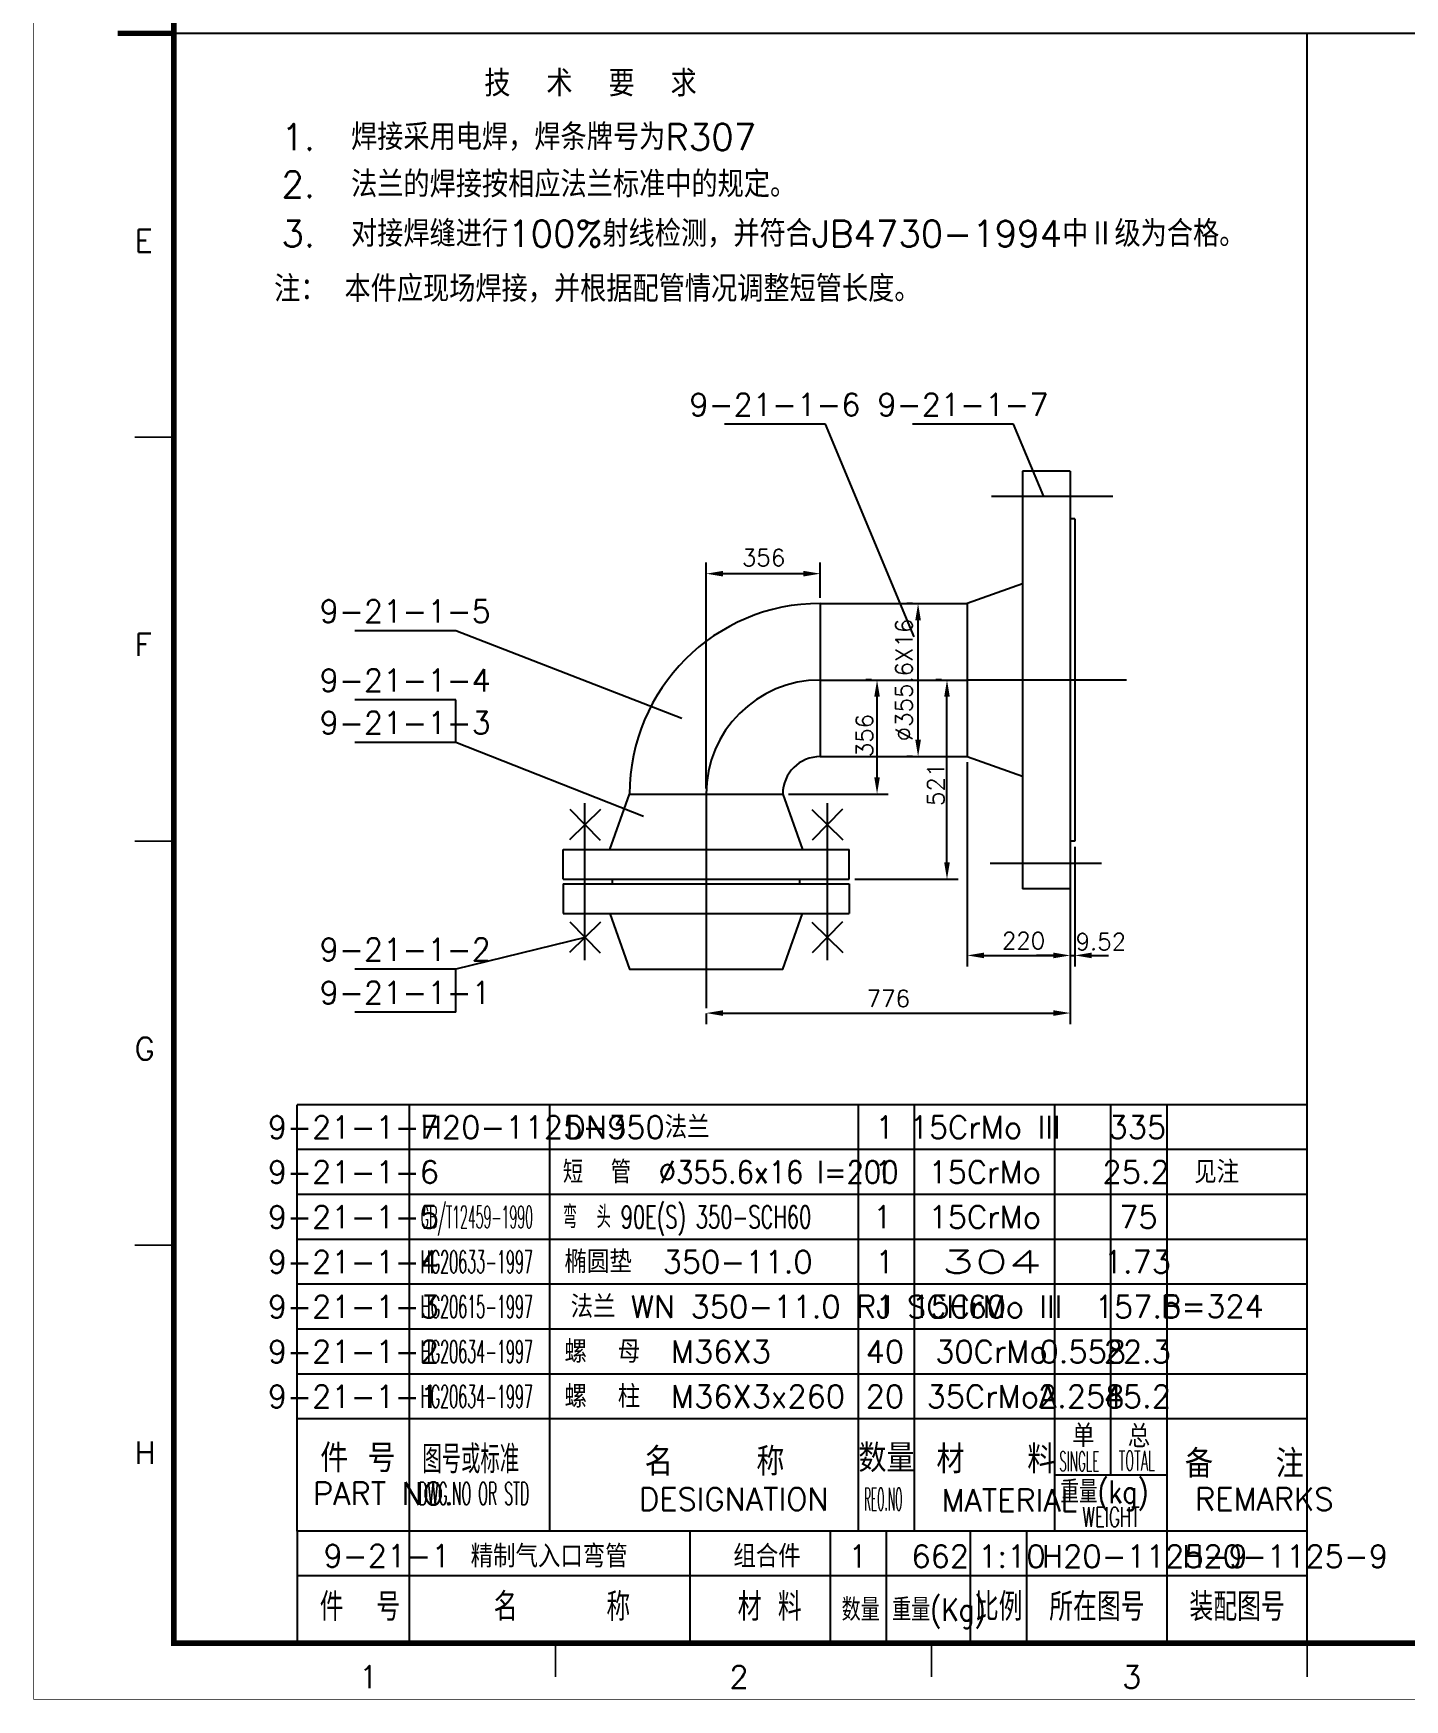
# Model space of a CAD drawing. Extents: x 49444 to 186655, y 41039 to 60167.
# Drawn here: x 173620 to 177286, y 47300 to 51755 of the extents above; entities that cross this region are included whole.
import ezdxf
from ezdxf.enums import TextEntityAlignment as Align

# ---------------------------------------------------------------- set-up
doc = ezdxf.new("R2010")
doc.units = 0
doc.header["$LTSCALE"] = 60
doc.header["$MEASUREMENT"] = 0
doc.header["$PDMODE"] = 3
doc.header["$PDSIZE"] = 0.001
doc.layers.get('0').update_dxf_attribs({"linetype": 'CONTINUOUS'})
doc.layers.get('DEFPOINTS').update_dxf_attribs({"linetype": 'CONTINUOUS'})
doc.layers.add('XX', color=7, linetype='CONTINUOUS')
doc.styles.get("Standard").update_dxf_attribs({"font": 'txt_l', "bigfont": 'hztxt_l'})
doc.dimstyles.new('STANDARD$0', dxfattribs={"dimtxt": 3, "dimasz": 3, "dimexe": 2, "dimexo": 1, "dimgap": 0.5, "dimtad": 1, "dimdec": 0, "dimzin": 0, "dimdsep": 46, "dimtxsty": 'Standard', "dimcen": 1, "dimclrd": 256, "dimclre": 256, "dimclrt": 256, "dimadec": 0, "dimazin": 0, "dimtfac": 1.5, "dimtdec": 3, "dimtix": 1, "dimtmove": 0, "dimatfit": 2, "dimfxl": 0, "dimtolj": 1, "dimarcsym": 0})

# ---------------------------------------------------------------- blocks, each defined once
blk = doc.blocks.new('*D496')
at = {"lineweight": -2}
for p, q in [((176391.8, 49595.8), (176391.8, 49259.8)), ((176403.8, 49580), (176403.8, 49259.8)), ((176346.8, 49289.8), (176301.8, 49289.8)), ((176391.8, 49289.8), (176403.8, 49289.8)), ((176448.8, 49289.8), (176493.8, 49289.8))]:
    blk.add_line(p, q, dxfattribs=at)
for points in [[(176346.8, 49297.3), (176346.8, 49282.3), (176391.8, 49289.8)], [(176448.8, 49297.3), (176448.8, 49282.3), (176403.8, 49289.8)]]:
    blk.add_solid(points)
at = {"layer": 'DEFPOINTS', "color": 0}
for p in [(176391.8, 49610.8), (176403.8, 49595), (176403.8, 49289.8)]:
    blk.add_point(p, dxfattribs=at)
at = {"insert": (176473.5, 49326.5), "char_height": 45, "attachment_point": 5}
blk.add_mtext('\\A1;9.52', dxfattribs=at)
blk = doc.blocks.new('*D497')
at = {"lineweight": -2}
for p, q in [((176391.8, 49580.8), (176391.8, 49105.7)), ((175418.3, 49134.1), (175418.3, 49105.7)), ((175463.3, 49135.7), (176346.8, 49135.7))]:
    blk.add_line(p, q, dxfattribs=at)
for points in [[(175463.3, 49143.2), (175463.3, 49128.2), (175418.3, 49135.7)], [(176346.8, 49143.2), (176346.8, 49128.2), (176391.8, 49135.7)]]:
    blk.add_solid(points)
at = {"layer": 'DEFPOINTS', "color": 0}
for p in [(176391.8, 49595.8), (175418.3, 49149.1), (176391.8, 49135.7)]:
    blk.add_point(p, dxfattribs=at)
at = {"insert": (175905.4, 49174.6), "char_height": 45, "attachment_point": 5}
blk.add_mtext('\\A1;776', dxfattribs=at)
blk = doc.blocks.new('*D498')
at = {"lineweight": -2}
for p, q in [((176115.8, 49806.5), (176115.8, 49259.8)), ((176391.8, 49580.8), (176391.8, 49259.8)), ((176160.8, 49289.8), (176346.8, 49289.8))]:
    blk.add_line(p, q, dxfattribs=at)
for points in [[(176160.8, 49297.3), (176160.8, 49282.3), (176115.8, 49289.8)], [(176346.8, 49297.3), (176346.8, 49282.3), (176391.8, 49289.8)]]:
    blk.add_solid(points)
at = {"layer": 'DEFPOINTS', "color": 0}
for p in [(176115.8, 49821.5), (176391.8, 49595.8), (176391.8, 49289.8)]:
    blk.add_point(p, dxfattribs=at)
at = {"insert": (176266.8, 49329.2), "char_height": 45, "attachment_point": 5}
blk.add_mtext('\\A1;220', dxfattribs=at)
blk = doc.blocks.new('*D494')
at = {"lineweight": -2}
for p, q in [((175418.3, 49736.3), (175418.3, 50340.6)), ((175678.3, 50310.6), (175463.3, 50310.6)), ((175723.3, 50246), (175723.3, 50340.6))]:
    blk.add_line(p, q, dxfattribs=at)
for points in [[(175463.3, 50318.1), (175463.3, 50303.1), (175418.3, 50310.6)], [(175678.3, 50318.1), (175678.3, 50303.1), (175723.3, 50310.6)]]:
    blk.add_solid(points)
at = {"layer": 'DEFPOINTS', "color": 0}
for p in [(175418.3, 50310.6), (175723.3, 50231), (175418.3, 49721.3)]:
    blk.add_point(p, dxfattribs=at)
at = {"insert": (175571.8, 50353.5), "char_height": 45, "attachment_point": 5}
blk.add_mtext('\\A1;356', dxfattribs=at)
blk = doc.blocks.new('CLB_WZ')
at = {"layer": 'XX'}
for s, height, p in [('单^J', 4, (-41.9, 15)), ('总^J', 4, (-32, 14.9)), ('件 号^J', 5, (-175.9, 10.5)), ('名    称^J', 5, (-118.09, 9.9)), ('数量^J', 5, (-80, 10.5)), ('材   料^J', 5, (-66.09, 10.3)), ('备   注^J', 5, (-21.8, 9.5)), ('PART NO.', 4, (-177.2, 4.7)), ('DESIGNATION^J', 4, (-119.09, 3.7)), ('MATERIAL^J', 4, (-65.19, 3.5)), ('REMARKS^J', 4, (-20, 3.7))]:
    blk.add_text(s, height=height, dxfattribs=at).set_placement(p)
for s, height, width, p, p2 in [('图号或标准^J', 5, 0.798981, (-157.7, 10.3), (-138.1, 10.3)), ('SINGLE^J', 3.5, 0.800977, (-44.2, 10.7), (-36, 10.7)), ('TOTAL^J', 3.5, 0.904762, (-33.6, 10.8), (-26, 10.8)), ('重量(kg)^J', 4, 1.174935, (-44, 5), (-26, 5)), ('DWG.NO OR STD^J', 4, 0.813953, (-158.4, 4.7), (-137.4, 4.7)), ('REO.NO^J', 4, 0.658541, (-79, 3.7), (-71.23, 3.7)), ('WEIGHT', 3.5, 0.996337, (-40.07, 0.76), (-29.87, 0.76))]:
    blk.add_text(s, height=height, dxfattribs=dict(at, width=width)).set_placement(p, p2, align=Align.FIT)
blk = doc.blocks.new('*D499')
at = {"lineweight": -2}
for p, q in [((176047.1, 50026.3), (176032.1, 50026.3)), ((176062.1, 49538.3), (176062.1, 49981.3)), ((175815.8, 49493.3), (176092.1, 49493.3))]:
    blk.add_line(p, q, dxfattribs=at)
for points in [[(176054.6, 49981.3), (176069.6, 49981.3), (176062.1, 50026.3)], [(176054.6, 49538.3), (176069.6, 49538.3), (176062.1, 49493.3)]]:
    blk.add_solid(points)
at = {"layer": 'DEFPOINTS', "color": 0}
for p in [(176062.1, 50026.3), (176062.1, 50026.3), (175800.8, 49493.3)]:
    blk.add_point(p, dxfattribs=at)
at = {"insert": (176032.4, 49747.3), "char_height": 45, "attachment_point": 5, "rotation": 90}
blk.add_mtext('\\A1;521', dxfattribs=at)
blk = doc.blocks.new('*D500')
at = {"lineweight": -2}
for p, q in [((175860.2, 50026.3), (175845.2, 50026.3)), ((175875.2, 49766.3), (175875.2, 49981.3)), ((175638, 49721.3), (175905.2, 49721.3))]:
    blk.add_line(p, q, dxfattribs=at)
for points in [[(175867.7, 49981.3), (175882.7, 49981.3), (175875.2, 50026.3)], [(175867.7, 49766.3), (175882.7, 49766.3), (175875.2, 49721.3)]]:
    blk.add_solid(points)
at = {"layer": 'DEFPOINTS', "color": 0}
for p in [(175875.2, 50026.3), (175875.2, 50026.3), (175623, 49721.3)]:
    blk.add_point(p, dxfattribs=at)
at = {"insert": (175841.8, 49877.7), "char_height": 45, "attachment_point": 5, "rotation": 90}
blk.add_mtext('\\A1;356', dxfattribs=at)
blk = doc.blocks.new('*D495')
at = {"lineweight": -2}
for p, q in [((175969.9, 50231), (175954.9, 50231)), ((175984.9, 49866.5), (175984.9, 50186)), ((175969.9, 49821.5), (175954.9, 49821.5))]:
    blk.add_line(p, q, dxfattribs=at)
for points in [[(175977.4, 50186), (175992.4, 50186), (175984.9, 50231)], [(175977.4, 49866.5), (175992.4, 49866.5), (175984.9, 49821.5)]]:
    blk.add_solid(points)
at = {"layer": 'DEFPOINTS', "color": 0}
for p in [(175984.9, 50231), (175984.9, 50231), (175984.9, 49821.5)]:
    blk.add_point(p, dxfattribs=at)
at = {"insert": (175947.3, 50026.3), "char_height": 45, "attachment_point": 5, "rotation": 90}
blk.add_mtext('\\A1;%%c355.6X16', dxfattribs=at)

msp = doc.modelspace()

# ---------------------------------------------------------------- linework, layer by layer
for p, q in [((173995.313802, 51755.463632), (180040.313802, 51755.463632)), ((177025.313802, 47450.463632), (177025.313802, 51755.463632)), ((175737.087265, 50710.116306), (175467.087265, 50710.116306)), ((175974.460818, 50141.66556), (175737.087265, 50710.116306)), ((176239.93494, 50710.116306), (175969.93494, 50710.116306)), ((176321.38442, 50516.782729), (176239.93494, 50710.116306)), ((176391.847548, 50585.032729), (176264.347548, 50585.032729)), ((176264.347548, 50585.032729), (176264.347548, 49467.532729)), ((176391.847548, 50585.032729), (176391.847548, 49467.532729)), ((176505.909833, 50516.782729), (176181.223936, 50516.782729)), ((176403.847548, 50457.532729), (176391.847548, 50457.532729)), ((176403.847548, 50457.532729), (176403.847548, 49595.032729)), ((175723.297107, 50231.032729), (176115.847548, 50231.032729)), ((175723.297107, 50231.032729), (175723.297107, 49821.532729)), ((174748.750955, 50157.702927), (174478.750955, 50157.702927)), ((175353.046932, 49923.07222), (174748.750955, 50157.702927)), ((175723.297107, 50026.282729), (176115.847548, 50026.282729)), ((176542.423592, 50026.282729), (176115.847548, 50026.282729)), ((174748.750955, 49973.107513), (174478.750955, 49973.107513)), ((174748.750955, 49859.406166), (174748.750955, 49973.107513)), ((174748.750955, 49859.406166), (174478.750955, 49859.406166)), ((175251.176845, 49661.220959), (174748.750955, 49859.406166)), ((175723.297107, 49821.532729), (176115.847548, 49821.532729)), ((175094.297107, 49277.271863), (175094.297107, 49696.647111)), ((175418.297107, 49721.282729), (175418.297107, 49149.082106)), ((175742.297107, 49277.271863), (175742.297107, 49696.647111)), ((176403.847548, 49595.032729), (176391.847548, 49595.032729)), ((175035.797107, 49493.282729), (175035.797107, 49572.782729)), ((175035.797107, 49572.782729), (175800.797107, 49572.782729)), ((175800.797107, 49493.282729), (175800.797107, 49572.782729)), ((176475.470845, 49535.782729), (176177.841913, 49535.782729)), ((175035.797107, 49493.282729), (175800.797107, 49493.282729)), ((175035.797107, 49481.282729), (175800.797107, 49481.282729)), ((175035.797107, 49481.282729), (175035.797107, 49401.782729)), ((175167.784722, 49481.282729), (175167.784722, 49493.282729)), ((175167.784722, 49481.282729), (175668.809492, 49481.282729)), ((175668.809492, 49481.282729), (175668.809492, 49493.282729)), ((175800.797107, 49481.282729), (175800.797107, 49401.782729)), ((176391.847548, 49467.532729), (176264.347548, 49467.532729)), ((175035.797107, 49401.782729), (175800.797107, 49401.782729)), ((175095.260285, 49337.690562), (174748.750955, 49253.232192)), ((174748.750955, 49253.232192), (174478.750955, 49253.232192)), ((174748.750955, 49137.812491), (174748.750955, 49253.232192)), ((174748.750955, 49137.812491), (174478.750955, 49137.812491)), ((174325.313805, 47750.463625), (174325.313805, 48890.463625)), ((177025.313805, 48890.463625), (174325.313805, 48890.463625)), ((174625.313805, 47750.463625), (174625.313805, 48890.463625)), ((175000.313805, 47750.463625), (175000.313805, 48890.463625)), ((175825.313805, 47750.463625), (175825.313805, 48890.463625)), ((175975.313805, 47750.463625), (175975.313805, 48890.463625)), ((176350.313805, 47750.463625), (176350.313805, 48890.463625)), ((176500.313805, 47900.463625), (176500.313805, 48890.463625)), ((176650.313805, 47750.463625), (176650.313805, 48890.463625)), ((177025.313805, 48770.463625), (174325.313805, 48770.463625)), ((177025.313805, 48650.463625), (174325.313805, 48650.463625)), ((177025.313805, 48530.463625), (174325.313805, 48530.463625)), ((177025.313805, 48410.463625), (174325.313805, 48410.463625)), ((177025.313805, 48290.463625), (174325.313805, 48290.463625)), ((177025.313805, 48170.463625), (174325.313805, 48170.463625)), ((177025.313805, 48050.463625), (174325.313805, 48050.463625)), ((176650.313805, 47900.463625), (176350.313805, 47900.463625))]:
    msp.add_line(p, q)
at = {"const_width": 1.5}
msp.add_lwpolyline([(173620.313802, 47300.463632), (186235.313802, 47300.463632), (186235.313802, 56210.463632), (173620.313802, 56210.463632), (173620.313802, 47300.463632, 1.9635677679)], format="xyb", dxfattribs=at)
for points, const_width in [([(173995.313802, 47450.463632), (186085.313802, 47450.463632), (186085.313802, 56060.463632), (173995.313802, 56060.463632), (173995.313802, 47450.463632)], 15), ([(173995.313802, 51755.463632), (173845.313802, 51755.463632)], 15), ([(173995.313802, 50675.463632), (173890.313802, 50675.463632)], 4.5), ([(173995.313802, 49595.463632), (173890.313802, 49595.463632)], 4.5), ([(173995.313802, 48515.463632), (173890.313802, 48515.463632)], 4.5), ([(175015.313802, 47360.463632), (175015.313802, 47450.463632)], 4.5), ([(176020.313802, 47360.463632), (176020.313802, 47450.463632)], 4.5), ([(177025.313802, 47360.463632), (177025.313802, 47450.463632)], 4.5)]:
    msp.add_lwpolyline(points, dxfattribs=dict(const_width=const_width))
for points in [[(176264.347548, 50283.532729), (176115.847548, 50231.032729), (176115.847548, 49821.532729), (176264.347548, 49769.032729)], [(175161.047107, 49572.782729), (175213.547107, 49721.282729), (175623.047107, 49721.282729), (175675.547107, 49572.782729)], [(175135.55713, 49680.078168), (175053.037098, 49598.675261)], [(175053.59566, 49680.636731), (175134.998568, 49598.116698)], [(175701.037083, 49680.078168), (175783.557115, 49598.675261)], [(175782.998553, 49680.636731), (175701.595645, 49598.116698)], [(175135.55713, 49379.091157), (175053.037098, 49297.68825)], [(175053.59566, 49379.64972), (175134.998568, 49297.129687)], [(175161.047107, 49401.782729), (175213.547107, 49253.282729), (175623.047107, 49253.282729), (175675.547107, 49401.782729)], [(175701.037083, 49379.091157), (175783.557115, 49297.68825)], [(175782.998553, 49379.64972), (175701.595645, 49297.129687)], [(177025.313805, 47750.463625), (174325.313805, 47750.463625)], [(177025.313805, 47630.463625), (174325.313805, 47630.463625)]]:
    msp.add_lwpolyline(points)
at = {"color": 7}
for points in [[(174325.313805, 47750.463625), (174325.313805, 47450.463625)], [(174625.313805, 47450.463625), (174625.313805, 47750.463625)], [(175375.313805, 47450.463625), (175375.313805, 47750.463625)], [(175750.313805, 47450.463625), (175750.313805, 47750.463625)], [(175900.313805, 47450.463625), (175900.313805, 47750.463625)], [(176125.313805, 47450.463625), (176125.313805, 47750.463625)], [(176275.313805, 47450.463625), (176275.313805, 47750.463625)], [(176650.313805, 47450.463625), (176650.313805, 47750.463625)]]:
    msp.add_lwpolyline(points, dxfattribs=at)
for radius in [509.75, 305, 100.25]:
    msp.add_arc((175723.297107, 49721.282729), radius, 90, 180)

# ---------------------------------------------------------------- block references
at = {"xscale": 15, "yscale": 15, "zscale": 15}
msp.add_blockref('CLB_WZ', (177025.313805, 47750.463625), dxfattribs=at)

# ---------------------------------------------------------------- texts
for s, height, p in [('技  术  要  求', 70, (174825.100647, 51586.65885)), ('  1.  焊接采用电焊，焊条牌号为R307', 70, (174186.938668, 51443.162696)), ('  2.  法兰的焊接按相应法兰标准中的规定。', 70, (174186.938668, 51316.838078)), ('  3.  对接焊缝进行100%射线检测，并符合JB4730-1994中Ⅱ级为合格。', 70, (174186.938668, 51184.692307)), ('E', 60, (173890.313802, 51170.463632)), ('注： 本件应现场焊接，并根据配管情况调整短管长度。', 70, (174263.367427, 51037.405085)), ('F', 60, (173890.313802, 50090.463632)), ('G', 60, (173890.313802, 49010.463632)), ('H20-1125-9', 60, (174655.313803, 48800.463625)), ('DN350法兰', 60, (175042.613251, 48800.463625)), ('椭圆垫  350-11.0', 60, (175039.599282, 48440.463625)), ('法兰 WN 350-11.0 RJ SCH60', 60, (175056.020393, 48320.463625)), ('螺  母  M36X3', 60, (175039.599282, 48200.463625)), ('螺  柱  M36X3x260', 60, (175039.599282, 48080.463625)), ('H', 60, (173890.313802, 47930.463632)), ('9-21-1', 60, (174395.327457, 47654.32988)), ('精制气入口弯管', 60, (174788.635164, 47653.169518)), ('组合件', 60, (175491.057492, 47653.169518)), ('1', 60, (175798.557492, 47653.169518)), ('662', 60, (175966.79444, 47653.169518)), ('1:10', 60, (176145.644479, 47653.169518)), ('H20-1125-9', 60, (176316.057492, 47653.169518)), ('H20-1125-9', 60, (176691.057492, 47653.169518)), ('1', 60, (174490.313802, 47330.463632)), ('2', 60, (175480.313802, 47330.463632)), ('3', 60, (176530.313802, 47330.463632))]:
    msp.add_text(s, height=height).set_placement(p)
for s, p in [('9-21-1-6', (175602.087265, 50732.616306)), ('9-21-1-7', (176104.93494, 50732.616306)), ('9-21-1-5', (174613.750955, 50180.202927)), ('9-21-1-4', (174613.750955, 49995.607513)), ('9-21-1-3', (174613.750955, 49881.906166)), ('9-21-1-2', (174613.750955, 49275.732192)), ('9-21-1-1', (174613.750955, 49160.312491)), ('1', (175896.020393, 48800.463625)), ('15CrMo III', (176164.138669, 48800.463625)), ('335', (176571.020393, 48800.463625)), ('见注', (176783.239856, 48680.463625)), ('1', (175892.689737, 48680.463625)), ('15CrMo', (176162.890089, 48680.463625)), ('25.2', (176567.689737, 48680.463625)), ('1', (175890.226492, 48560.463625)), ('15CrMo', (176163.263804, 48560.463625)), ('75', (176573.95447, 48560.463625)), ('1', (175896.020393, 48440.463625)), ('1.73', (176571.020393, 48440.463625)), ('1', (175896.020393, 48320.463625)), ('15CrMo III', (176168.849622, 48320.463625)), ('157.5', (176572.809873, 48320.463625)), ('B=324', (176771.736187, 48321.777744)), ('40', (175896.020393, 48200.463625)), ('30CrMo', (176181.020393, 48200.463625)), ('22.3', (176571.020393, 48200.463625)), ('20', (175896.020393, 48080.463625)), ('35CrMoA', (176181.020393, 48080.463625)), ('2.258', (176421.020393, 48080.463625)), ('45.2', (176571.020393, 48080.463625))]:
    msp.add_text(s, height=60).set_placement(p, align=Align.CENTER)
for s, p in [('9-21-1-7', (174475.313805, 48830.463625)), ('9-21-1-6', (174475.313805, 48710.463625)), ('9-21-1-5', (174475.313805, 48590.463625)), ('9-21-1-4', (174475.313805, 48470.463625)), ('9-21-1-3', (174475.313805, 48350.463625)), ('9-21-1-2', (174475.313805, 48230.463625)), ('0.558', (176425.313802, 48230.463625)), ('9-21-1-1', (174475.313805, 48110.463625))]:
    msp.add_text(s, height=60).set_placement(p, align=Align.MIDDLE_CENTER)
for s, height, width, p in [('短  管  %%c355.6x16 l=200', 60, 0.9, (175035.285729, 48680.463625)), ('件  号', 75, 0.85, (174385.313807, 47510.463626)), ('名     称', 75, 0.85, (174850.313807, 47510.463626)), ('材 料', 75, 0.85, (175502.517807, 47510.463626)), ('比例', 75, 0.85, (176136.623058, 47510.463626)), ('所在图号', 75, 0.85, (176335.313807, 47510.463626)), ('装配图号', 75, 0.85, (176710.313807, 47510.463626)), ('数量', 60, 0.85, (175780.313807, 47510.463626)), ('重量(Kg)', 60, 0.85, (175915.313807, 47510.463626))]:
    msp.add_text(s, height=height, dxfattribs=dict(width=width)).set_placement(p)
for s, width, p, p2 in [('GB/T12459-1990', 0.722022, (174655.313805, 48560.463625), (174955.313805, 48560.463625)), ('弯  头 90E(S) 350-SCH60 ', 0.958333, (175035.285732, 48560.463625), (175725.285732, 48560.463625)), ('HG20633-1997', 0.843882, (174655.313803, 48440.463625), (174955.313803, 48440.463625)), ('304', 3.157895, (176046.020393, 48440.463625), (176316.020393, 48440.463625)), ('HG20615-1997', 0.843882, (174655.313803, 48320.463625), (174955.313803, 48320.463625)), ('HG20634-1997', 0.843882, (174655.313803, 48200.463625), (174955.313803, 48200.463625)), ('HG20634-1997', 0.843882, (174655.313803, 48080.463625), (174955.313803, 48080.463625))]:
    msp.add_text(s, height=60, dxfattribs=dict(width=width)).set_placement(p, p2, align=Align.FIT)

# ---------------------------------------------------------------- dimensions: what is measured, and where the dimension line sits
for base, p1, p2, text, picture, middle in [((175418.297107, 50310.639198), (175723.297107, 50231.032729), (175418.297107, 49721.282729), '356', '*D494', (175571.843391, 50353.512936)), ((176391.847548, 49289.848845), (176115.847548, 49821.532729), (176391.847548, 49595.796257), '220', '*D498', (176266.836837, 49329.209857)), ((176391.847548, 49135.707914), (175418.297107, 49149.082106), (176391.847548, 49595.796257), '776', '*D497', (175905.397601, 49174.564117)), ((176403.847548, 49289.848845), (176391.847548, 49610.796257), (176403.847548, 49595.032729), '9.52', '*D496', (176473.511518, 49326.525364))]:
    dim = msp.add_linear_dim(base=base, p1=p1, p2=p2, text=text, dimstyle='STANDARD$0', override={"dimscale": 15, "dimgap": 0.1, "dimcen": 3, "dimtdec": 0, "dimtmove": 2, "dimatfit": 3})
    dim.commit()
    dim.dimension.update_dxf_attribs({"geometry": picture, "text_midpoint": middle, "dimtype": 160})
for base, p1, p2, text, picture, middle in [((175984.939257, 50231.032729), (175984.939257, 49821.532729), (175984.939257, 50231.032729), '%%c355.6X16', '*D495', (175947.349469, 50026.282729)), ((175875.164707, 50026.282729), (175623.047107, 49721.282729), (175875.164707, 50026.282729), '356', '*D500', (175841.816798, 49877.689001)), ((176062.091712, 50026.282729), (175800.797107, 49493.282729), (176062.091712, 50026.282729), '521', '*D499', (176032.420995, 49747.267042))]:
    dim = msp.add_linear_dim(base=base, p1=p1, p2=p2, angle=90, text=text, dimstyle='STANDARD$0', override={"dimscale": 15, "dimgap": 0.1, "dimcen": 3, "dimtdec": 0, "dimtmove": 2, "dimatfit": 3})
    dim.commit()
    dim.dimension.update_dxf_attribs({"geometry": picture, "text_midpoint": middle, "dimtype": 160})

doc.saveas('drawing.dxf')
